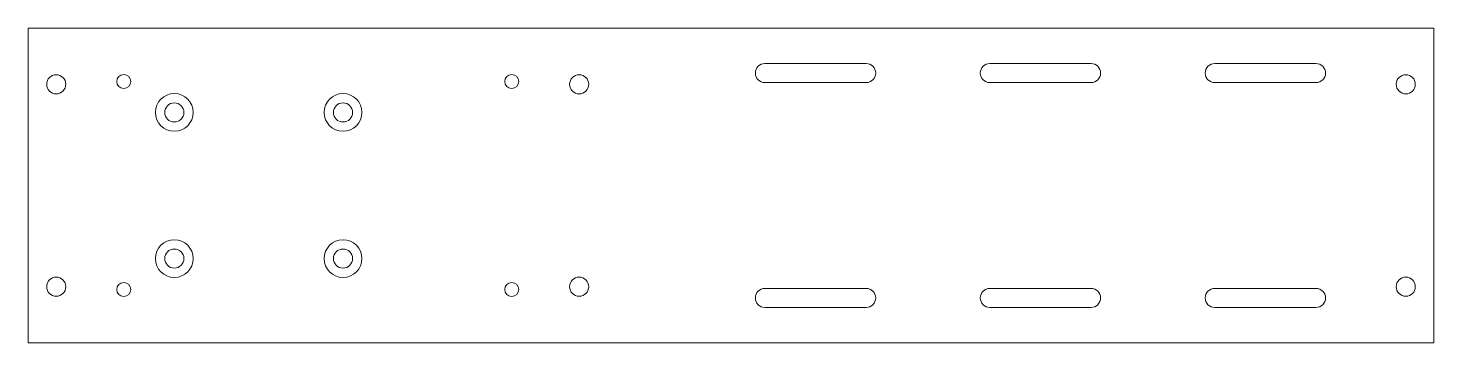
# Model space of a CAD drawing. Header units: millimetres. Extents: x 0 to 250, y 0 to 56.
import ezdxf

# ---------------------------------------------------------------- set-up
doc = ezdxf.new("R2010")
doc.units = ezdxf.units.MM

msp = doc.modelspace()

# ---------------------------------------------------------------- linework, layer by layer
at = {"color": 7, "linetype": 'Continuous', "lineweight": 15}
for p, q in [((0, 56), (0, 0)), ((250, 56), (0, 56)), ((250, 0), (250, 56)), ((149.03, 49.7), (131.03, 49.7)), ((189.03, 49.7), (171.03, 49.7)), ((229.03, 49.7), (211.03, 49.7)), ((131.03, 46.3), (149.03, 46.3)), ((171.03, 46.3), (189.03, 46.3)), ((211.03, 46.3), (229.03, 46.3)), ((149.03, 9.7), (131.03, 9.7)), ((189.03, 9.7), (171.03, 9.7)), ((229.03, 9.7), (211.03, 9.7)), ((131.03, 6.3), (149.03, 6.3)), ((171.03, 6.3), (189.03, 6.3)), ((211.03, 6.3), (229.03, 6.3)), ((0, 0), (250, 0))]:
    msp.add_line(p, q, dxfattribs=at)
for centre, radius in [((5, 46), 1.7), ((17, 46.5), 1.25), ((86, 46.5), 1.25), ((98, 46), 1.7), ((245, 46), 1.7), ((26, 41), 3.36), ((26, 41), 1.7), ((56, 41), 3.36), ((56, 41), 1.7), ((26, 15), 3.36), ((56, 15), 3.36), ((26, 15), 1.7), ((56, 15), 1.7), ((5, 10), 1.7), ((17, 9.5), 1.25), ((86, 9.5), 1.25), ((98, 10), 1.7), ((245, 10), 1.7)]:
    msp.add_circle(centre, radius, dxfattribs=at)
for centre, start, end in [((131.03, 48), 90, 270), ((149.03, 48), 270, 90), ((171.03, 48), 90, 270), ((189.03, 48), 270, 90), ((211.03, 48), 90, 270), ((229.03, 48), 270, 90), ((131.03, 8), 90, 270), ((149.03, 8), 270, 90), ((171.03, 8), 90, 270), ((189.03, 8), 270, 90), ((211.03, 8), 90, 270), ((229.03, 8), 270, 90)]:
    msp.add_arc(centre, 1.7, start, end, dxfattribs=at)

doc.saveas('drawing.dxf')
